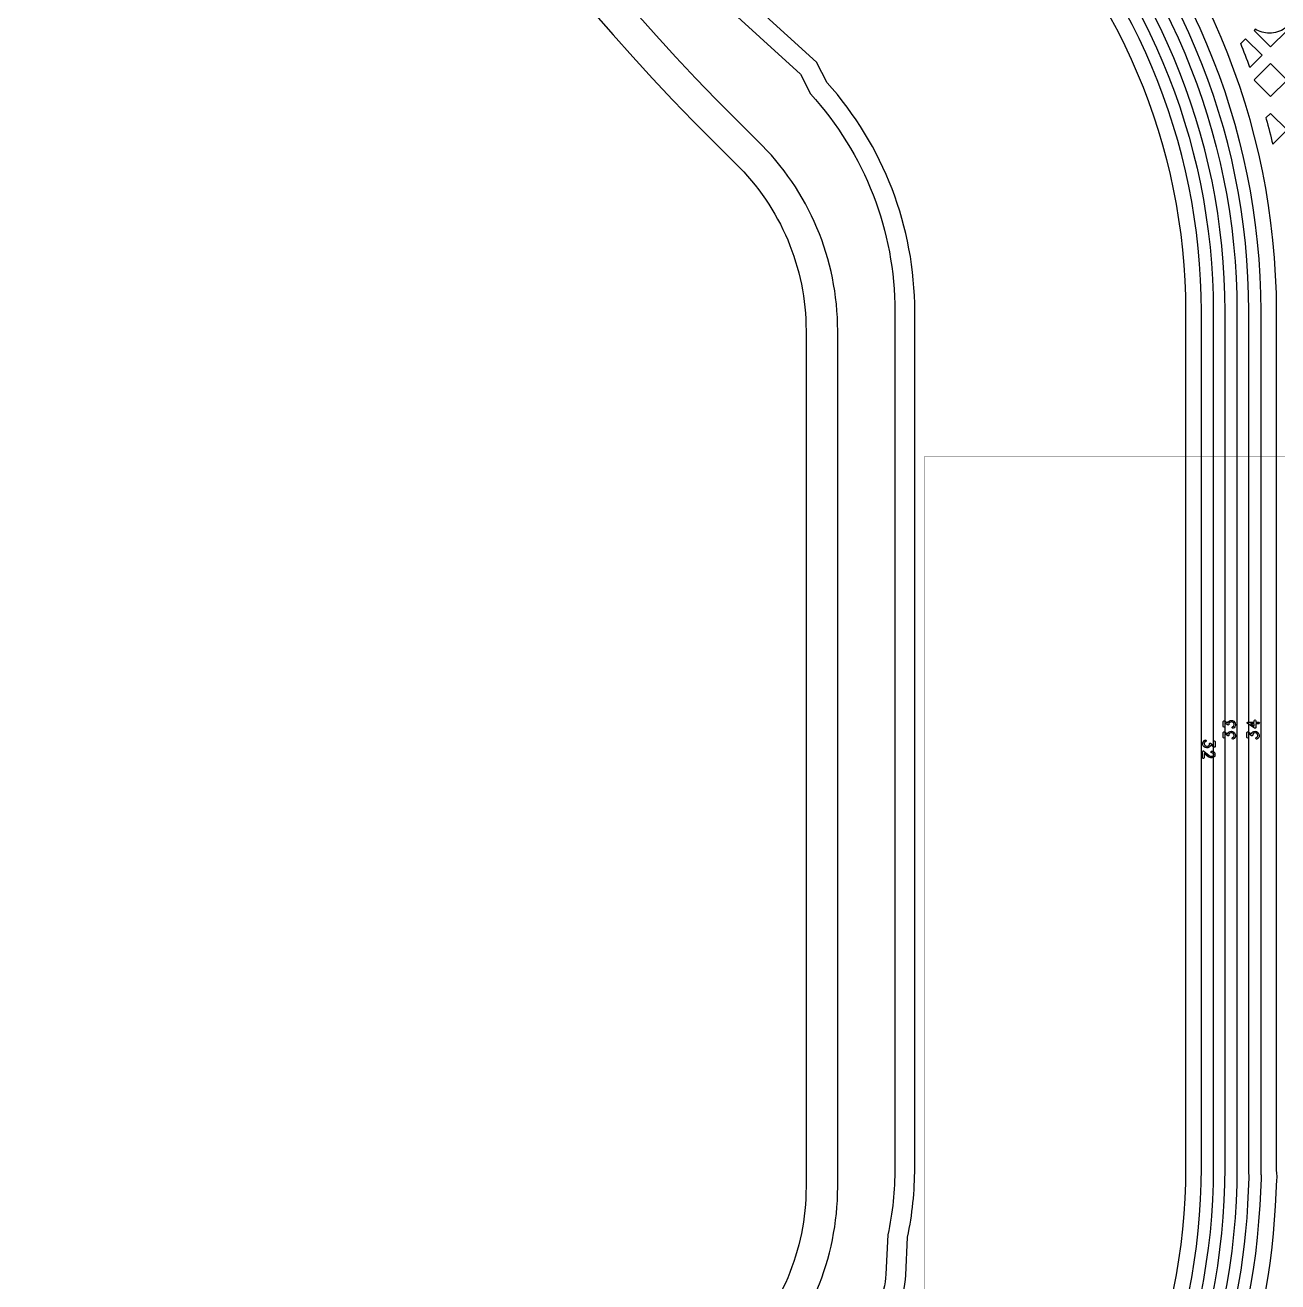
# Model space of a CAD drawing. Extents: x 726 to 4465, y 139 to 737.
# Drawn here: x 3897.15 to 3905.2, y 374.83 to 382.9 of the extents above; entities that cross this region are included whole.
import ezdxf

# ---------------------------------------------------------------- set-up
doc = ezdxf.new("R2010")
doc.units = 0
for name, color, linetype in [('bak_bak_ttr1-bcq6716', 11, 'Continuous'), ('bak_outline', 11, 'Continuous'), ('biaozhu1', 8, 'Continuous'), ('quyukuang', 9, 'Continuous')]:
    doc.layers.add(name, color=color, linetype=linetype)

msp = doc.modelspace()

# ---------------------------------------------------------------- linework, layer by layer
at = {"layer": 'bak_bak_ttr1-bcq6716'}
for points in [[(3897.3549, 342.0197), (3897.3549, 363.5511, -0.202307), (3901.8566, 374.2211, 0.202316), (3902.3714, 375.4413), (3902.3714, 380.9412, 0.202311), (3901.8566, 382.1614, -0.202307), (3897.3549, 392.8314), (3897.3549, 423.8397, -0.414216), (3898.1515, 424.6363), (3909.7514, 424.6363, -0.414216), (3910.5479, 423.8397), (3910.5479, 393.2462, 0.196007), (3911.3186, 391.3562, -0.196002), (3915.5644, 380.9414), (3915.5644, 375.4411, -0.196002), (3911.3186, 365.0263, 0.196006), (3910.5479, 363.1363), (3910.5479, 342.0197, -0.414217), (3909.7514, 341.2232), (3898.1515, 341.2232, -0.414217)], [(3905.0456, 382.8708), (3905.1516, 382.7648), (3905.2576, 382.8708), (3905.2444, 382.884, -0.150992), (3905.1441, 382.853, -0.135419), (3905.0529, 382.8782)]]:
    msp.add_lwpolyline(points, format="xyb", close=True, dxfattribs=at)
for points in [[(3902.6338, 374.4642, 0.177286), (3902.8081, 374.8751), (3902.8203, 375.1187, 0.051071), (3902.8662, 375.5643), (3902.8662, 381.0654, 0.185071), (3902.3029, 382.5348), (3902.2353, 382.6674), (3901.6991, 383.1548, -0.010364), (3901.3021, 383.6003, -0.004351), (3901.1413, 383.7918, -0.016341), (3900.5665, 384.5368), (3900.5652, 384.5388, -0.037538), (3899.438, 386.3806, -0.004321), (3899.3267, 386.6026), (3899.1771, 386.917, -0.002759), (3899.1116, 387.0608), (3899.0631, 387.4009), (3898.8645, 387.6455, -0.025177), (3898.3984, 389.0179), (3898.3689, 389.124), (3898.3689, 389.1601), (3898.3554, 389.1733, -0.066536), (3897.8497, 392.9556), (3897.8497, 423.8881, -0.198899)], [(3899.8434, 345.7503), (3899.8441, 363.7797, -0.049844), (3899.8449, 363.7872, 0.051152), (3899.8457, 363.7949, -0.011117), (3899.8732, 364.3678, 0.017217), (3899.8774, 364.4839, -0.020317), (3899.8877, 364.7204, -0.051748), (3900.3659, 367.2367), (3900.6312, 368.0252, -0.018379), (3900.982, 368.8667, -0.020399), (3901.4424, 369.7678, -0.024616), (3901.4851, 369.8351), (3902.5338, 371.3303, -0.01577), (3902.6592, 371.4979), (3902.8537, 371.7409, -0.032279), (3903.5431, 372.5137), (3903.5931, 372.5627, 0.202286), (3904.8599, 375.565), (3904.8599, 381.0659, 0.202282), (3903.593, 384.0683, -0.202313), (3899.8434, 392.9561), (3899.8434, 421.3198, 0.146958)], [(3899.9196, 421.3198), (3899.9196, 392.9561, 0.2023), (3903.6462, 384.1229, -0.202281), (3904.9361, 381.0659), (3904.9361, 375.565, -0.202286), (3903.6463, 372.5082), (3903.5965, 372.4594, 0.032281), (3902.9137, 371.6939), (3902.7188, 371.4503, 0.015771), (3902.5962, 371.2866), (3901.5473, 369.7912, 0.024713), (3901.5085, 369.73, 0.020391), (3901.0512, 368.8347, 0.018365), (3900.7027, 367.999), (3900.4382, 367.2129, 0.051711), (3899.9636, 364.7137, 0.020298), (3899.9536, 364.4836, -0.017245), (3899.9492, 364.3621, 0.011106), (3899.9218, 363.7931, -0.038156), (3899.9203, 363.7758), (3899.9196, 345.7502, -0.056576)], [(3904.0542, 372.8437, 0.156853), (3905.006, 375.328), (3905.0153, 375.5016, 0.057249), (3905.0133, 375.5189, -0.058411), (3905.0123, 375.5277), (3905.0123, 381.0671, 0.202342), (3903.6994, 384.1776, -0.002771), (3903.6034, 384.2723, -0.027686), (3902.6969, 385.281, -0.003159), (3902.589, 385.4171, -0.064455), (3900.9879, 388.1259, -0.017846), (3900.6546, 388.993, -0.002751), (3900.6061, 389.1379, -0.028552), (3900.247, 390.4895, -0.050748), (3899.9958, 392.9582), (3899.9958, 421.3718, 0.113)], [(3900.072, 421.3719), (3900.072, 392.9582, 0.050755), (3900.3217, 390.5045, 0.031666), (3900.7267, 389.0176, 0.017842), (3901.058, 388.1557, 0.098659), (3903.7528, 384.2319, -0.2022), (3905.0885, 381.0671), (3905.0885, 375.5317, -0.049817), (3905.0915, 375.5016, -0.030687), (3905.0912, 375.497, -0.029701), (3905.0912, 375.4926), (3905.082, 375.3238, -0.188109), (3903.7528, 372.399)], [(3904.1931, 372.7322, 0.156863), (3905.1838, 375.3186), (3905.193, 375.4871, 0.049449), (3905.1911, 375.5372, -0.039636), (3905.1906, 375.5452), (3905.1903, 381.0679, 0.20229), (3903.8239, 384.3051, -0.002778), (3903.729, 384.3987, -0.027685), (3902.8358, 385.3927, -0.003159), (3902.7293, 385.527, -0.064449), (3901.1516, 388.1962, -0.017832), (3900.8232, 389.0507, -0.002737), (3900.7755, 389.193, -0.028562), (3900.4215, 390.5255, -0.050745), (3900.1738, 392.9582), (3900.1738, 421.3701)], [(3899.7672, 421.2611), (3899.7672, 392.9557, 0.202315), (3903.54, 384.0132, -0.20226), (3904.7837, 381.0656), (3904.7837, 375.5653, -0.202314), (3903.5397, 372.6172, 0.021457), (3902.8055, 371.8376, 0.024959), (3902.4248, 371.3472, -0.0052), (3902.2669, 371.1268, 0.007644), (3902.0376, 370.8031, -0.01494), (3901.8073, 370.4871, 0.024055), (3901.4688, 369.9669, 0.003753), (3901.3759, 369.805, 0.129026), (3899.7672, 363.675), (3899.7672, 345.7658, -0.070941), (3899.7603, 345.7178), (3899.6374, 345.2987, 0.081102), (3899.615, 345.1615), (3899.615, 342.5557, -0.198919), (3899.4322, 342.1142), (3899.2797, 341.9618, 0.225036), (3899.2265, 341.8142, -0.458544), (3899.0506, 341.61)], [(3899.0734, 341.9642, 0.231708), (3899.226, 342.0158), (3899.3783, 342.1681, 0.198919), (3899.5388, 342.5557), (3899.5388, 345.1615, -0.080752), (3899.565, 345.3223), (3899.6872, 345.7391, 0.070961), (3899.691, 345.7658), (3899.691, 363.675, -0.13283), (3901.4031, 370.0054, -0.024133), (3901.7467, 370.5333, 0.014975), (3901.9749, 370.8464, -0.007646), (3902.2056, 371.172, 0.005203), (3902.3626, 371.3913, -0.024959), (3902.748, 371.8876, -0.021454), (3903.4866, 372.6718, 0.20231), (3904.7075, 375.5653), (3904.7075, 381.0656, 0.202283), (3903.4866, 383.9588, -0.202308), (3899.691, 392.9557), (3899.691, 421.2611, 0.055802)], [(3899.5891, 421.1651), (3899.5891, 392.9556, 0.202307), (3903.4155, 383.8859, -0.202284), (3904.6056, 381.0656), (3904.6056, 375.5653, -0.202321), (3903.4154, 372.7446)], [(3901.6094, 383.0641), (3902.1324, 382.5889), (3902.1969, 382.4621, -0.187172), (3902.7387, 381.0654), (3902.7387, 375.5643, -0.05231), (3902.6935, 375.1345), (3902.6808, 374.8815, -0.19384), (3902.5173, 374.5275, -0.281976)], [(3905.1223, 382.3082), (3905.1242, 382.3013), (3905.1242, 382.3012, -0.009035), (3905.1658, 382.1397)]]:
    msp.add_lwpolyline(points, format="xyb", dxfattribs=at)
for points in [[(3905.0189, 382.6321), (3905.0977, 382.7109), (3904.9917, 382.8169), (3904.9605, 382.7857)], [(3905.1658, 382.1397), (3905.2576, 382.2315), (3905.1516, 382.3375), (3905.1223, 382.3082)]]:
    msp.add_lwpolyline(points, dxfattribs=at)
msp.add_lwpolyline([(3905.0468, 382.5523), (3905.048, 382.5489), (3905.1516, 382.4453), (3905.2575, 382.5512), (3905.1516, 382.657)], close=True, dxfattribs=at)
msp.add_arc((3900.6678, 381.0652), 4.6246, 19.80505, 21.84119, dxfattribs=at)
at = {"layer": 'bak_outline'}
msp.add_lwpolyline([(3909.7514, 424.8397), (3898.1515, 424.8397, 0.414215), (3897.1515, 423.8397), (3897.1515, 392.8317, 0.202312), (3901.7146, 382.0156, -0.202309), (3902.168, 380.9412), (3902.168, 375.4413, -0.202309), (3901.7146, 374.3669, 0.202312), (3897.1515, 363.5508), (3897.1515, 342.0197, 0.414215), (3898.1515, 341.0197), (3909.7514, 341.0197, 0.414215), (3910.7514, 342.0197), (3910.7514, 363.1363, -0.196013), (3911.4641, 364.8841, 0.196007), (3915.7679, 375.4413), (3915.7679, 380.9412, 0.196007), (3911.4641, 391.4984, -0.196013), (3910.7514, 393.2462), (3910.7514, 423.8397, 0.414215)], format="xyb", close=True, dxfattribs=at)
at = {"layer": 'biaozhu1'}
msp.add_line((3905.0231, 378.4169), (3905.047, 378.4022), dxfattribs=at)
msp.add_lwpolyline([(3905.0028, 378.4176, -0.761311), (3905.0054, 378.4269), (3905.047, 378.4269), (3905.047, 378.4362, -1), (3905.057, 378.4362), (3905.057, 378.4269), (3905.0754, 378.4269, -1), (3905.0754, 378.4169), (3905.057, 378.4169), (3905.057, 378.3934, -0.589349), (3905.0494, 378.389)], format="xyb", close=True, dxfattribs=at)
for points in [[(3904.848, 378.399), (3904.848, 378.4305, -0.595633), (3904.8557, 378.4346), (3904.8747, 378.4224, -1.208225), (3904.9182, 378.3916)], [(3904.858, 378.4213), (3904.858, 378.399, -1), (3904.848, 378.399)], [(3904.848, 378.329), (3904.848, 378.3605, -0.595633), (3904.8557, 378.3646), (3904.8747, 378.3524, -1.208225), (3904.9182, 378.3216)], [(3904.9105, 378.4259, 0.372906), (3904.8846, 378.4205), (3904.8846, 378.4133, -0.595633), (3904.8769, 378.4091), (3904.858, 378.4213)], [(3904.9182, 378.3916), (3904.9116, 378.3887, -1), (3904.9077, 378.3979, 0.637699), (3904.9105, 378.4259)], [(3905.0004, 378.329), (3905.0004, 378.3605, -0.595633), (3905.0081, 378.3646), (3905.0271, 378.3524, -1.208225), (3905.0706, 378.3216)], [(3904.7856, 378.2796), (3904.7856, 378.3019, -1), (3904.7956, 378.3019), (3904.7956, 378.2705, -0.595633), (3904.7878, 378.2663), (3904.7689, 378.2785, -0.694253), (3904.7159, 378.2829, -0.095784), (3904.7156, 378.2848)], [(3904.7319, 378.3122, -1), (3904.7359, 378.303, 0.637699), (3904.733, 378.275)], [(3904.733, 378.275, 0.372906), (3904.7589, 378.2804), (3904.7589, 378.2876, -0.595633), (3904.7666, 378.2918), (3904.7856, 378.2796)], [(3904.858, 378.3513), (3904.858, 378.329, -1), (3904.848, 378.329)], [(3904.9105, 378.3559, 0.372906), (3904.8846, 378.3505), (3904.8846, 378.3433, -0.595633), (3904.8769, 378.3391), (3904.858, 378.3513)], [(3904.9182, 378.3216), (3904.9116, 378.3187, -1), (3904.9077, 378.3279, 0.637699), (3904.9105, 378.3559)], [(3905.0104, 378.3513), (3905.0104, 378.329, -1), (3905.0004, 378.329)], [(3905.0629, 378.3559, 0.372906), (3905.037, 378.3505), (3905.037, 378.3433, -0.595633), (3905.0293, 378.3391), (3905.0104, 378.3513)], [(3905.0706, 378.3216), (3905.064, 378.3187, -1), (3905.0601, 378.3279, 0.637699), (3905.0629, 378.3559)], [(3904.7156, 378.1976), (3904.7156, 378.2375, -0.650111), (3904.7238, 378.2414), (3904.7568, 378.2131, 0.341992), (3904.7856, 378.2132)], [(3904.7256, 378.2267), (3904.7256, 378.1976, -1), (3904.7156, 378.1976)], [(3904.7949, 378.2094, -0.42173), (3904.7507, 378.2052), (3904.7256, 378.2267)], [(3904.7856, 378.2132, 0.570938), (3904.7739, 378.2297, -1), (3904.7739, 378.2397)]]:
    msp.add_lwpolyline(points, format="xyb", dxfattribs=at)
msp.add_lwpolyline([(3905.047, 378.4022), (3905.047, 378.4169), (3905.0231, 378.4169)], dxfattribs=at)
for centre, radius, start, end in [((3904.7386, 378.2896), 0.0236, 106.49314, 191.85626), ((3904.7748, 378.2179), 0.0219, 337.04639, 92.22761)]:
    msp.add_arc(centre, radius, start, end, dxfattribs=at)
at = {"layer": 'quyukuang', "const_width": 0.001}
msp.add_lwpolyline([(3902.9264, 373.8561), (3902.9264, 380.1314), (3915.2156, 380.1314), (3915.2156, 373.8561)], close=True, dxfattribs=at)

doc.saveas('drawing.dxf')
